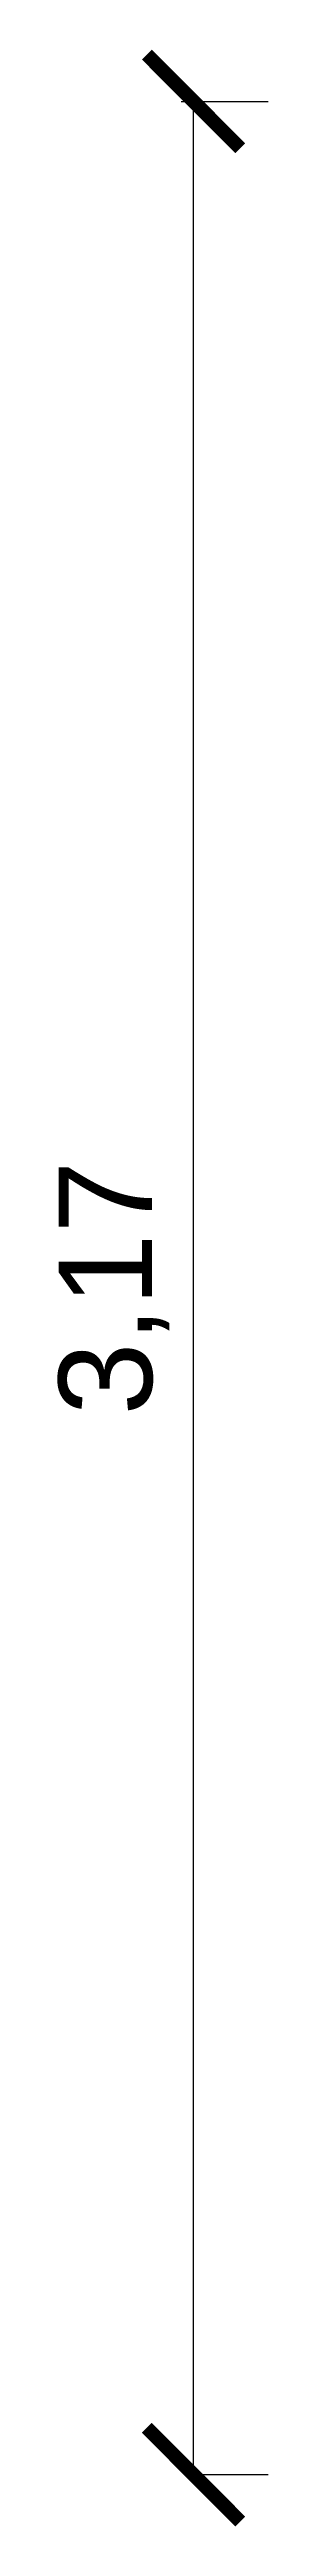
# Model space of a CAD drawing. Header units: inches. Extents: x 1060 to 1348, y 656 to 3961.
import ezdxf

# ---------------------------------------------------------------- set-up
doc = ezdxf.new("R2010")
doc.units = ezdxf.units.IN
doc.header["$MEASUREMENT"] = 0
doc.layers.add('cotas', color=120, linetype='Continuous')
doc.styles.add('2.5', font='arial.ttf', dxfattribs={"height": 2.5})
doc.dimstyles.new('Cota alfredo', dxfattribs={"dimtxt": 2.5, "dimasz": 2.5, "dimexe": 2, "dimexo": 0, "dimtad": 1, "dimlfac": 0.001, "dimzin": 1, "dimtxsty": '2.5', "dimblk": 'ARCHTICK', "dimcen": 2.5, "dimclrd": 256, "dimclre": 256, "dimclrt": 256, "dimazin": 0, "dimtfac": 1, "dimtmove": 1, "dimatfit": 3, "dimfxl": 1, "dimlwd": -1, "dimlwe": -1, "dimarcsym": 0})

# ---------------------------------------------------------------- blocks, each defined once
blk = doc.blocks.new('_ArchTick')
at = {"color": 0, "linetype": 'ByBlock', "const_width": 0.15}
blk.add_lwpolyline([(-0.5, -0.5), (0.5, 0.5)], dxfattribs=at)
blk = doc.blocks.new('*D18')
at = {"layer": 'cotas', "transparency": 16777216}
for p, q in [((1231.8, 3891.8), (1348.4, 3891.8)), ((1248.4, 725), (1248.4, 3891.8)), ((1248.4, 725), (1348.4, 725))]:
    blk.add_line(p, q, dxfattribs=at)
at = {"layer": 'Defpoints', "color": 0, "transparency": 16777216}
for p in [(1231.8, 3891.8), (1248.4, 3891.8), (1248.4, 725)]:
    blk.add_point(p, dxfattribs=at)
at = {"layer": 'cotas', "transparency": 16777216, "xscale": 125, "yscale": 125, "zscale": 125}
for p, rotation in [((1248.4, 3891.8), 90), ((1248.4, 725), 270)]:
    blk.add_blockref('_ArchTick', p, dxfattribs=dict(at, rotation=rotation))
at = {"layer": 'cotas', "transparency": 16777216, "insert": (1142, 2308.4), "char_height": 125, "attachment_point": 5, "rotation": 90, "style": '2.5'}
blk.add_mtext('3,17', dxfattribs=at)

msp = doc.modelspace()

# ---------------------------------------------------------------- dimensions: what is measured, and where the dimension line sits
at = {"layer": 'cotas'}
dim = msp.add_linear_dim(base=(1248.409, 3891.848), p1=(1248.409, 724.997), p2=(1231.798, 3891.848), angle=90, dimstyle='Cota alfredo', override={"dimscale": 0, "dimtix": 0, "dimtofl": 1, "dimtmove": 1, "dimatfit": 3}, dxfattribs=at)
dim.commit()
dim.dimension.update_dxf_attribs({"geometry": '*D18', "text_midpoint": (1142.04, 2308.423)})

doc.saveas('drawing.dxf')
